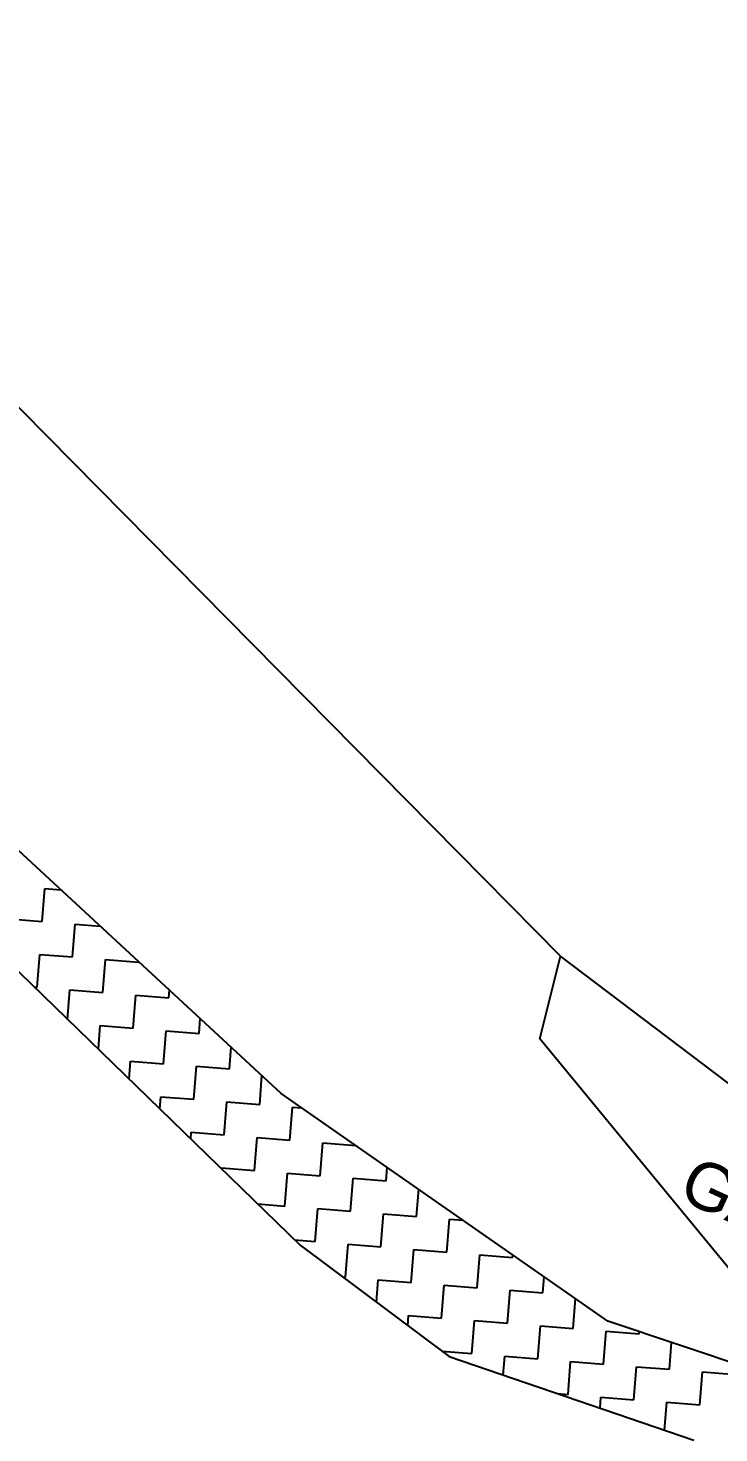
# Model space of a CAD drawing. Header units: metres. Extents: x 281680 to 283954, y 2020493 to 2022850.
# Drawn here: x 282935.2 to 283068.4, y 2021545.7 to 2021816.3 of the extents above; entities that cross this region are included whole.
import ezdxf
from ezdxf.enums import TextEntityAlignment as Align

# ---------------------------------------------------------------- set-up
doc = ezdxf.new("R2010")
doc.units = ezdxf.units.M
doc.header["$MEASUREMENT"] = 0
for name, color, linetype in [('POLY_HATCH', 12, 'Continuous'), ('POLY_PARCEL', 6, 'Continuous'), ('TEXT_MAPIN', 7, 'Continuous'), ('V_BOUND_LINE', 7, 'Continuous')]:
    doc.layers.add(name, color=color, linetype=linetype)
doc.styles.get("Standard").update_dxf_attribs({"font": 'arial.ttf'})

msp = doc.modelspace()

# ---------------------------------------------------------------- linework, layer by layer
at = {"layer": 'POLY_HATCH'}
for p, q in [((282984.02, 2021611.11), (282881.18, 2021706.16)), ((282920.72, 2021646.88), (282987.64, 2021581.87)), ((283046.98, 2021567.26), (282984.02, 2021611.11)), ((282987.64, 2021581.87), (283016.36, 2021560.44)), ((283084.25, 2021554.72), (283046.98, 2021567.26)), ((283016.36, 2021560.44), (283063.52, 2021544.3))]:
    msp.add_line(p, q, dxfattribs=at)
at = {"layer": 'POLY_HATCH', "linetype": 'Continuous'}
for p, q in [((282937.96, 2021644.25), (282938.47, 2021650.6)), ((282938.47, 2021650.6), (282941.56, 2021650.35)), ((282931.62, 2021644.76), (282937.96, 2021644.25)), ((282943.8, 2021637.4), (282944.31, 2021643.75)), ((282944.31, 2021643.75), (282949.12, 2021643.36)), ((282936.95, 2021631.56), (282937.46, 2021637.9)), ((282937.46, 2021637.9), (282943.8, 2021637.4)), ((282949.64, 2021630.55), (282950.15, 2021636.89)), ((282950.15, 2021636.89), (282956.5, 2021636.39)), ((282956.5, 2021636.39), (282956.51, 2021636.53)), ((282936.46, 2021631.6), (282936.95, 2021631.56)), ((282942.85, 2021625.39), (282943.3, 2021631.05)), ((282943.3, 2021631.05), (282949.64, 2021630.55)), ((282962.34, 2021629.54), (282962.46, 2021631.04)), ((282955.49, 2021623.69), (282955.99, 2021630.04)), ((282955.99, 2021630.04), (282962.34, 2021629.54)), ((282948.78, 2021619.63), (282949.14, 2021624.2)), ((282949.14, 2021624.2), (282955.49, 2021623.69)), ((282961.33, 2021616.84), (282961.83, 2021623.19)), ((282961.83, 2021623.19), (282968.18, 2021622.68)), ((282968.18, 2021622.68), (282968.41, 2021625.54)), ((282974.02, 2021615.83), (282974.36, 2021620.04)), ((282954.7, 2021613.87), (282954.98, 2021617.35)), ((282954.98, 2021617.35), (282961.33, 2021616.84)), ((282967.17, 2021609.99), (282967.67, 2021616.34)), ((282967.67, 2021616.34), (282974.02, 2021615.83)), ((282979.86, 2021608.98), (282980.3, 2021614.54)), ((282960.63, 2021608.11), (282960.82, 2021610.49)), ((282960.82, 2021610.49), (282967.17, 2021609.99)), ((282973.01, 2021603.14), (282973.51, 2021609.48)), ((282973.51, 2021609.48), (282979.86, 2021608.98)), ((282985.7, 2021602.13), (282986.21, 2021608.47)), ((282986.21, 2021608.47), (282988.01, 2021608.33)), ((282966.56, 2021602.35), (282966.66, 2021603.64)), ((282966.66, 2021603.64), (282973.01, 2021603.14)), ((282978.85, 2021596.28), (282979.36, 2021602.63)), ((282979.36, 2021602.63), (282985.7, 2021602.13)), ((282991.54, 2021595.27), (282992.05, 2021601.62)), ((282992.05, 2021601.62), (282998.37, 2021601.12)), ((282972.49, 2021596.6), (282972.5, 2021596.79)), ((282972.5, 2021596.79), (282978.85, 2021596.28)), ((283004.24, 2021594.26), (283004.45, 2021596.88)), ((282984.69, 2021589.43), (282985.2, 2021595.78)), ((282985.2, 2021595.78), (282991.54, 2021595.27)), ((282997.38, 2021588.42), (282997.89, 2021594.77)), ((282997.89, 2021594.77), (283004.24, 2021594.26)), ((283010.08, 2021587.41), (283010.5, 2021592.67)), ((282979.43, 2021589.85), (282984.69, 2021589.43)), ((282990.53, 2021582.58), (282991.04, 2021588.93)), ((282991.04, 2021588.93), (282997.38, 2021588.42)), ((283003.23, 2021581.57), (283003.73, 2021587.91)), ((283003.73, 2021587.91), (283010.08, 2021587.41)), ((283015.92, 2021580.56), (283016.43, 2021586.9)), ((283016.43, 2021586.9), (283019.08, 2021586.69)), ((282986.6, 2021582.89), (282990.53, 2021582.58)), ((282996.37, 2021575.73), (282996.88, 2021582.07)), ((282996.88, 2021582.07), (283003.23, 2021581.57)), ((283009.07, 2021574.72), (283009.57, 2021581.06)), ((283009.57, 2021581.06), (283015.92, 2021580.56)), ((283021.76, 2021573.7), (283022.27, 2021580.05)), ((283022.27, 2021580.05), (283028.61, 2021579.54)), ((283028.61, 2021579.54), (283028.65, 2021580.03)), ((282995.82, 2021575.77), (282996.37, 2021575.73)), ((283002.37, 2021570.88), (283002.72, 2021575.22)), ((283002.72, 2021575.22), (283009.07, 2021574.72)), ((283014.91, 2021567.86), (283015.41, 2021574.21)), ((283015.41, 2021574.21), (283021.76, 2021573.7)), ((283034.45, 2021572.69), (283034.7, 2021575.81)), ((283027.6, 2021566.85), (283028.11, 2021573.2)), ((283028.11, 2021573.2), (283034.45, 2021572.69)), ((283040.3, 2021565.84), (283040.75, 2021571.6)), ((283008.4, 2021566.38), (283008.56, 2021568.37)), ((283008.56, 2021568.37), (283014.91, 2021567.86)), ((283020.75, 2021561.01), (283021.25, 2021567.36)), ((283021.25, 2021567.36), (283027.6, 2021566.85)), ((283033.44, 2021560), (283033.95, 2021566.35)), ((283033.95, 2021566.35), (283040.3, 2021565.84)), ((283046.14, 2021558.99), (283046.64, 2021565.33)), ((283046.64, 2021565.33), (283052.99, 2021564.83)), ((283052.99, 2021564.83), (283053.02, 2021565.23)), ((283014.98, 2021561.47), (283020.75, 2021561.01)), ((283058.83, 2021557.98), (283059.24, 2021563.14)), ((283026.81, 2021556.87), (283027.1, 2021560.5)), ((283027.1, 2021560.5), (283033.44, 2021560)), ((283039.28, 2021553.15), (283039.79, 2021559.49)), ((283039.79, 2021559.49), (283046.14, 2021558.99)), ((283051.98, 2021552.13), (283052.48, 2021558.48)), ((283052.48, 2021558.48), (283058.83, 2021557.98)), ((283064.67, 2021551.12), (283065.18, 2021557.47)), ((283065.18, 2021557.47), (283071.52, 2021556.96)), ((283037.19, 2021553.31), (283039.28, 2021553.15)), ((283045.46, 2021550.48), (283045.63, 2021552.64)), ((283045.63, 2021552.64), (283051.98, 2021552.13)), ((283057.89, 2021546.22), (283058.32, 2021551.63)), ((283058.32, 2021551.63), (283064.67, 2021551.12))]:
    msp.add_line(p, q, dxfattribs=at)
at = {"layer": 'POLY_PARCEL'}
for p, q in [((283033.84, 2021621.66), (283037.86, 2021637.56)), ((283084.03, 2021560.66), (283033.84, 2021621.66))]:
    msp.add_line(p, q, dxfattribs=at)
at = {"layer": 'V_BOUND_LINE'}
for p, q in [((283037.86, 2021637.56), (282816.36, 2021861.69)), ((283081.23, 2021604.69), (283037.86, 2021637.56))]:
    msp.add_line(p, q, dxfattribs=at)

# ---------------------------------------------------------------- texts
at = {"layer": 'TEXT_MAPIN'}
msp.add_text('GAVTHAN', height=9.168, rotation=335.4718, dxfattribs=at).set_placement((283090.18, 2021582.31), align=Align.MIDDLE)

doc.saveas('drawing.dxf')
